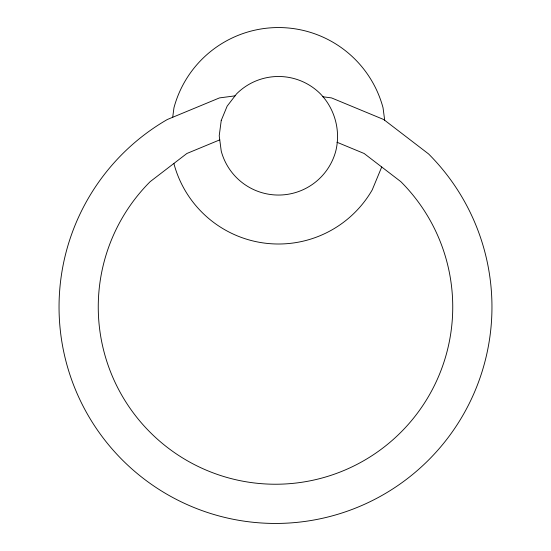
<?xml version="1.0" encoding="UTF-8"?>
<svg xmlns="http://www.w3.org/2000/svg" width="551" height="551" viewBox="0 0 551 551"><rect width="100%" height="100%" fill="white"/><g stroke="black" fill="none" stroke-linecap="round" stroke-linejoin="round"><path stroke-width="0.83" d="M172.704 117.28L173.958 107.769A108.23 108.23 0 0 1 383.041 107.769L384.688 120.27M381.719 166.987L372.228 189.895A108.23 108.23 0 0 1 173.958 163.792L173.909 163.433M219.753 139.864L186.872 153.488L150.168 181.658A177.25 177.25 0 0 0 150.168 432.321A177.25 177.25 0 0 0 400.832 432.321A177.25 177.25 0 0 0 400.832 181.658L364.128 153.488L336.936 142.227M235.05 95.853L219.477 97.906L167.27 119.533A216.46 216.46 0 0 0 98.188 431.144A216.46 216.46 0 0 0 414.634 472.806A216.46 216.46 0 0 0 428.561 153.929L383.73 119.533L331.523 97.906L322.631 96.735M221.24 120.435L219.215 135.78L221.24 151.126A59.288 59.288 0 0 0 335.766 151.126C340.828 130.869 334.932 108.871 320.42 93.856A59.288 59.288 0 0 0 236.579 93.856L227.157 106.136L221.24 120.435"/></g></svg>
